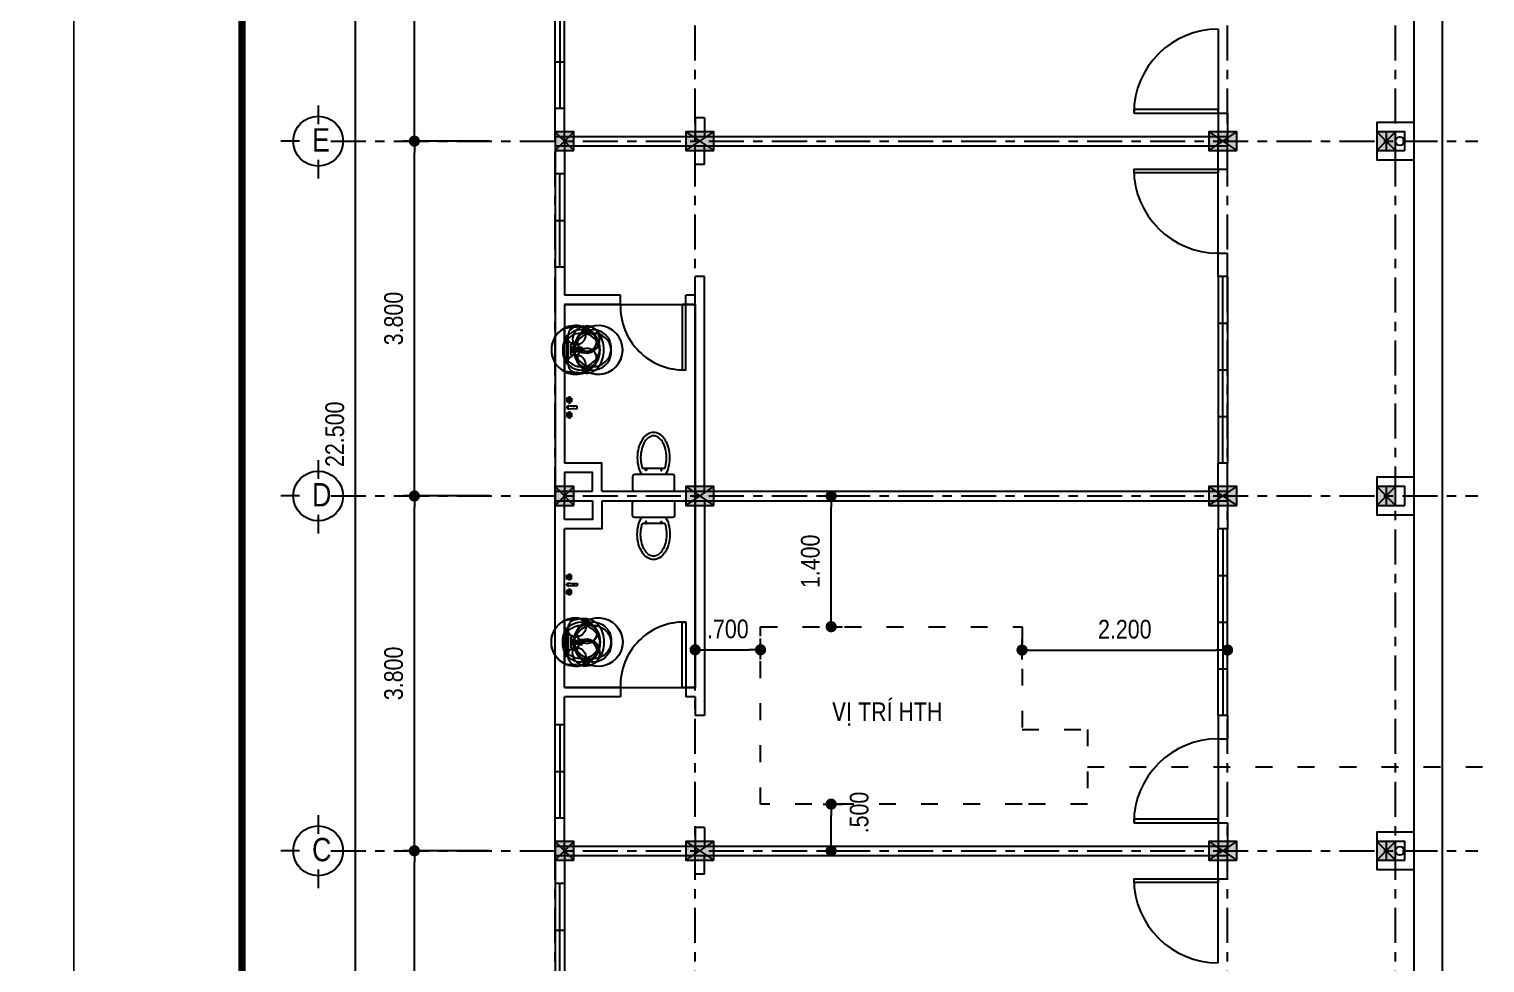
# Model space of a CAD drawing. Header units: millimetres. Extents: x 100 to 288, y -65 to 177.
# Drawn here: x 161.27 to 176.86, y 69.02 to 79.02 of the extents above; entities that cross this region are included whole.
import ezdxf

# ---------------------------------------------------------------- set-up
doc = ezdxf.new("R2010")
doc.units = ezdxf.units.MM
doc.header["$LTSCALE"] = 0.3
doc.header["$MEASUREMENT"] = 0
doc.header["$PDMODE"] = 2
doc.linetypes.add('ACAD_ISO03W100', pattern=[30, 12, -18])
doc.linetypes.add('CENTER', pattern=[2, 1.25, -0.25, 0.25, -0.25])
doc.layers.get('0').update_dxf_attribs({"linetype": 'CONTINUOUS', "lineweight": 13})
doc.layers.get('DEFPOINTS').update_dxf_attribs({"linetype": 'CONTINUOUS', "lineweight": 13})
for name, color, linetype in [('CHU', 3, 'CONTINUOUS'), ('HATCH', 8, 'CONTINUOUS'), ('LAYER 1', 1, 'CONTINUOUS'), ('LAYER 7', 7, 'CONTINUOUS'), ('LAYER1', 1, 'CONTINUOUS'), ('LAYER7', 7, 'CONTINUOUS'), ('THIETBI', 25, 'CONTINUOUS')]:
    doc.layers.add(name, color=color, linetype=linetype)
doc.styles.add('ATTR', font='romans.shx', dxfattribs={"width": 0.8, "height": 0.7})
doc.styles.add('HELVE-KT', font='VHELVCN.TTF')
doc.dimstyles.new('1-100', dxfattribs={"dimtxt": 0.2, "dimasz": 0.12, "dimexe": 0.12, "dimexo": 0.2, "dimgap": 0.12, "dimtad": 1, "dimdec": 3, "dimzin": 4, "dimdsep": 46, "dimtxsty": 'HELVE-KT', "dimblk1": 'DOT', "dimblk2": 'DOT', "dimsah": 1, "dimcen": -0.18, "dimadec": 3, "dimazin": 0, "dimtfac": 1, "dimtdec": 3, "dimtmove": 2, "dimatfit": 3, "dimldrblk": 'DOT', "dimfxl": 0, "dimtolj": 1, "dimtzin": 4, "dimarcsym": 0})

# ---------------------------------------------------------------- blocks, each defined once
blk = doc.blocks.new('TOILET')
at = {"layer": 'THIETBI', "linetype": 'Continuous'}
for p, q in [((2.25, 0), (-2.25, 0)), ((-2.5, -0.25), (-2.5, -1.75)), ((2.5, -1.75), (2.5, -0.25)), ((-2.25, -2), (2.25, -2)), ((-1.33, -2.7), (1.33, -2.7)), ((-0.96, -2.48), (-0.96, -2.7)), ((-0.86, -2.48), (-0.96, -2.48)), ((-0.96, -2.7), (-0.86, -2.7)), ((-0.86, -2.7), (-0.86, -2.48)), ((0.86, -2.7), (0.86, -2.48)), ((0.86, -2.48), (0.96, -2.48)), ((0.96, -2.7), (0.86, -2.7)), ((0.96, -2.48), (0.96, -2.7))]:
    blk.add_line(p, q, dxfattribs=at)
for centre, radius, start, end in [((-2.25, -0.25), 0.25, 90, 180), ((2.25, -0.25), 0.25, 0, 90), ((-2.25, -1.75), 0.25, 180, 270), ((2.64, -4.01), 4.58, 164.9269, 180), ((1.34, -3.66), 3.23, 149.0966, 164.9269), ((2.64, -4.01), 4.18, 164.9269, 180), ((1.34, -3.66), 2.83, 160.176, 164.9269), ((-1.34, -3.66), 2.83, 15.0731, 19.824), ((-2.64, -4.01), 4.18, 0, 15.0731), ((-1.34, -3.66), 3.23, 15.0731, 30.9034), ((-2.64, -4.01), 4.58, 360, 15.0731), ((2.25, -1.75), 0.25, 270, 0), ((2.64, -4.01), 4.58, 180, 195.0731), ((2.64, -4.01), 4.18, 180, 195.0731), ((1.34, -4.36), 2.83, 195.0731, 213.0315), ((-1.34, -4.36), 2.83, 326.9685, 344.9269), ((-2.64, -4.01), 4.18, 344.9269, 360), ((-2.64, -4.01), 4.58, 344.9269, 0), ((1.34, -4.36), 3.23, 195.0731, 213.0315), ((0.52, -4.9), 2.26, 213.0315, 237.5002), ((0.52, -4.9), 1.86, 213.0315, 237.5002), ((0, -5.71), 1.29, 237.5002, 270), ((0, -5.71), 0.893, 237.5002, 270), ((0, -5.71), 0.893, 270, 302.4998), ((0, -5.71), 1.29, 270, 302.4998), ((-0.52, -4.9), 1.86, 302.4998, 326.9685), ((-0.52, -4.9), 2.26, 302.4998, 326.9685), ((-1.34, -4.36), 3.23, 326.9685, 344.9269)]:
    blk.add_arc(centre, radius, start, end, dxfattribs=at)
blk = doc.blocks.new('la')
at = {"layer": 'THIETBI', "linetype": 'Continuous'}
for p, q in [((-5933, 607097), (-5955, 607330)), ((-5700, 607278), (-5735, 607278)), ((-5700, 607309), (-5700, 607252)), ((-5665, 607278), (-5700, 607278)), ((-5446, 607330), (-5467, 607097)), ((-5944, 607224), (-5944, 607230)), ((-5467, 607097), (-5933, 607097)), ((-5700, 607139), (-5859, 607139)), ((-5859, 607122), (-5541, 607122)), ((-5759, 607200), (-5715, 607200)), ((-5759, 607183), (-5759, 607200)), ((-5759, 607167), (-5759, 607183)), ((-5700, 607167), (-5759, 607167)), ((-5720, 607192), (-5728, 607192)), ((-5728, 607175), (-5672, 607175)), ((-5726, 607183), (-5717, 607183)), ((-5710, 607250), (-5715, 607196)), ((-5641, 607167), (-5700, 607167)), ((-5541, 607139), (-5700, 607139)), ((-5685, 607196), (-5690, 607250)), ((-5685, 607200), (-5641, 607200)), ((-5675, 607183), (-5684, 607183)), ((-5672, 607192), (-5680, 607192)), ((-5641, 607200), (-5641, 607183)), ((-5641, 607183), (-5641, 607167)), ((-5456, 607230), (-5456, 607224))]:
    blk.add_line(p, q, dxfattribs=at)
for centre, radius in [((-5700, 607278), 21.2), ((-5700, 607278), 17), ((-5743, 607183), 17), ((-5658, 607183), 17)]:
    blk.add_circle(centre, radius, dxfattribs=at)
for centre, radius, start, end in [((-5744, 607315), 152, 126.1394, 150.4377), ((-5717, 607278), 198, 106.8299, 126.1394), ((-5699, 607218), 261, 90, 106.8299), ((-5699, 607218), 261, 73.1701, 90), ((-5681, 607278), 198, 53.8606, 73.1701), ((-5653, 607315), 152, 29.5623, 53.8606), ((-5810, 607330), 145, 180, 190.3889), ((-5787, 607339), 103, 150.4377, 180), ((-5787, 607339), 103, 180, 209.5623), ((-5744, 607363), 152, 209.5623, 233.8606), ((-5700, 607232), 20, 59.7473, 120.2527), ((-5653, 607363), 152, 306.1394, 330.4377), ((-5611, 607339), 103, 0, 29.5623), ((-5611, 607339), 103, 330.4377, 0), ((-5859, 607224), 84.9, 180, 270), ((-5859, 607224), 102, 218.2453, 270), ((-5717, 607401), 198, 233.8606, 253.1701), ((-5699, 607460), 261, 253.1701, 266.4587), ((-5720, 607196), 4.24, 270, 354.3929), ((-5699, 607460), 261, 273.0264, 286.8299), ((-5680, 607196), 4.24, 185.6071, 270), ((-5681, 607401), 198, 286.8299, 306.1394), ((-5541, 607224), 84.9, 270, 0), ((-5541, 607224), 102, 270, 321.7547)]:
    blk.add_arc(centre, radius, start, end, dxfattribs=at)
blk.add_spline([(-5446, 607330), (-5488, 607436), (-5558, 607489), (-5649, 607517), (-5751, 607517), (-5842, 607489), (-5912, 607436), (-5950, 607366), (-5955, 607330)], degree=3, dxfattribs=at)
blk = doc.blocks.new('WALFCT1T')
for p, q in [((-5.5, -1), (-5, -1)), ((-5.5, -2), (-5.5, -1)), ((-2.5, -2), (-5.5, -2)), ((-5, -2), (-5, -2.5)), ((-5, -2.5), (-3, -2.5)), ((-3, -1), (-2.5, -1)), ((-3, -2.5), (-3, -2)), ((-2.5, -1), (-2.5, -2)), ((-1, -0.5), (1, -0.5)), ((0.75, -5.5), (-0.75, -5.5)), ((2.5, -1), (3, -1)), ((2.5, -2), (2.5, -1)), ((5.5, -2), (2.5, -2)), ((3, -2), (3, -2.5)), ((3, -2.5), (5, -2.5)), ((5, -1), (5.5, -1)), ((5, -2.5), (5, -2)), ((5.5, -1), (5.5, -2))]:
    blk.add_line(p, q)
for points in [[(-3, 0), (-3, -1), (-5, -1), (-5, 0)], [(-0.25, -0.5), (-0.25, 0), (0.25, 0), (0.25, -0.5)], [(5, 0), (5, -1), (3, -1), (3, 0)]]:
    blk.add_lwpolyline(points, close=True)
for centre, start, end in [((-13.2658, -3.6195), 351.4554, 14.26943), ((13.2658, -3.6195), 165.7306, 188.5446)]:
    blk.add_arc(centre, 12.6562, start, end)
at = {"style": 'ATTR', "width": 0.8, "flags": 9}
blk.add_attdef('ESTCODE', (0, 0), '', height=0.7, dxfattribs=at)
blk = doc.blocks.new('_DOT')
at = {"color": 0, "linetype": 'ByBlock'}
blk.add_line((-0.5, 0), (-1, 0), dxfattribs=at)
at = {"color": 0, "linetype": 'ByBlock', "const_width": 0.5}
blk.add_lwpolyline([(-0.25, 0, 1), (0.25, 0, 1)], format="xyb", close=True, dxfattribs=at)
blk = doc.blocks.new('*D905')
at = {"layer": 'DEFPOINTS', "color": 0, "lineweight": -2, "ltscale": 5}
for p in [(165.394, 70.218), (166.401, 70.218), (166.401, 66.418)]:
    blk.add_point(p, dxfattribs=at)
at = {"layer": 'LAYER 1', "color": 0, "lineweight": -2, "ltscale": 5}
for p, q in [((166.201, 70.218), (165.274, 70.218)), ((165.394, 66.538), (165.394, 70.098)), ((166.201, 66.418), (165.274, 66.418))]:
    blk.add_line(p, q, dxfattribs=at)
at = {"layer": 'LAYER 1', "color": 0, "lineweight": -2, "ltscale": 5, "xscale": 0.12, "yscale": 0.12, "zscale": 0.12}
for p, rotation in [((165.394, 70.218), 90), ((165.394, 66.418), 270)]:
    blk.add_blockref('_DOT', p, dxfattribs=dict(at, rotation=rotation))
at = {"layer": 'LAYER 1', "color": 0, "ltscale": 5, "insert": (165.172, 68.318), "char_height": 0.2, "attachment_point": 5, "rotation": 90, "style": 'HELVE-KT'}
blk.add_mtext('\\A1;3.800', dxfattribs=at)
blk = doc.blocks.new('*D906')
at = {"layer": 'DEFPOINTS', "color": 0, "lineweight": -2, "ltscale": 5}
for p in [(165.394, 74.018), (166.401, 74.018), (166.401, 70.218)]:
    blk.add_point(p, dxfattribs=at)
at = {"layer": 'LAYER 1', "color": 0, "lineweight": -2, "ltscale": 5}
for p, q in [((166.201, 74.018), (165.274, 74.018)), ((165.394, 70.338), (165.394, 73.898)), ((166.201, 70.218), (165.274, 70.218))]:
    blk.add_line(p, q, dxfattribs=at)
at = {"layer": 'LAYER 1', "color": 0, "lineweight": -2, "ltscale": 5, "xscale": 0.12, "yscale": 0.12, "zscale": 0.12}
for p, rotation in [((165.394, 74.018), 90), ((165.394, 70.218), 270)]:
    blk.add_blockref('_DOT', p, dxfattribs=dict(at, rotation=rotation))
at = {"layer": 'LAYER 1', "color": 0, "ltscale": 5, "insert": (165.172, 72.118), "char_height": 0.2, "attachment_point": 5, "rotation": 90, "style": 'HELVE-KT'}
blk.add_mtext('\\A1;3.800', dxfattribs=at)
blk = doc.blocks.new('*D907')
at = {"layer": 'DEFPOINTS', "color": 0, "lineweight": -2, "ltscale": 5}
for p in [(165.394, 77.818), (166.401, 77.818), (166.401, 74.018)]:
    blk.add_point(p, dxfattribs=at)
at = {"layer": 'LAYER 1', "color": 0, "lineweight": -2, "ltscale": 5}
for p, q in [((166.201, 77.818), (165.274, 77.818)), ((165.394, 74.138), (165.394, 77.698)), ((166.201, 74.018), (165.274, 74.018))]:
    blk.add_line(p, q, dxfattribs=at)
at = {"layer": 'LAYER 1', "color": 0, "lineweight": -2, "ltscale": 5, "xscale": 0.12, "yscale": 0.12, "zscale": 0.12}
for p, rotation in [((165.394, 77.818), 90), ((165.394, 74.018), 270)]:
    blk.add_blockref('_DOT', p, dxfattribs=dict(at, rotation=rotation))
at = {"layer": 'LAYER 1', "color": 0, "ltscale": 5, "insert": (165.172, 75.918), "char_height": 0.2, "attachment_point": 5, "rotation": 90, "style": 'HELVE-KT'}
blk.add_mtext('\\A1;3.800', dxfattribs=at)
blk = doc.blocks.new('*D908')
at = {"layer": 'DEFPOINTS', "color": 0, "lineweight": -2, "ltscale": 5}
for p in [(165.394, 81.618), (166.401, 81.618), (166.401, 77.818)]:
    blk.add_point(p, dxfattribs=at)
at = {"layer": 'LAYER 1', "color": 0, "lineweight": -2, "ltscale": 5}
for p, q in [((166.201, 81.618), (165.274, 81.618)), ((165.394, 77.938), (165.394, 81.498)), ((166.201, 77.818), (165.274, 77.818))]:
    blk.add_line(p, q, dxfattribs=at)
at = {"layer": 'LAYER 1', "color": 0, "lineweight": -2, "ltscale": 5, "xscale": 0.12, "yscale": 0.12, "zscale": 0.12}
for p, rotation in [((165.394, 81.618), 90), ((165.394, 77.818), 270)]:
    blk.add_blockref('_DOT', p, dxfattribs=dict(at, rotation=rotation))
at = {"layer": 'LAYER 1', "color": 0, "ltscale": 5, "insert": (165.172, 79.718), "char_height": 0.2, "attachment_point": 5, "rotation": 90, "style": 'HELVE-KT'}
blk.add_mtext('\\A1;3.800', dxfattribs=at)
blk = doc.blocks.new('*D910')
at = {"layer": 'DEFPOINTS', "color": 0, "lineweight": -2, "ltscale": 5}
for p in [(164.764, 85.518), (165.734, 85.518), (165.734, 63.018)]:
    blk.add_point(p, dxfattribs=at)
at = {"layer": 'LAYER 1', "color": 0, "lineweight": -2, "ltscale": 5}
for p, q in [((165.534, 85.518), (164.644, 85.518)), ((164.764, 63.138), (164.764, 85.398)), ((165.534, 63.018), (164.644, 63.018))]:
    blk.add_line(p, q, dxfattribs=at)
at = {"layer": 'LAYER 1', "color": 0, "lineweight": -2, "ltscale": 5, "xscale": 0.12, "yscale": 0.12, "zscale": 0.12}
for p, rotation in [((164.764, 85.518), 90), ((164.764, 63.018), 270)]:
    blk.add_blockref('_DOT', p, dxfattribs=dict(at, rotation=rotation))
at = {"layer": 'LAYER 1', "color": 0, "ltscale": 5, "insert": (164.542, 74.679), "char_height": 0.2, "attachment_point": 5, "rotation": 90, "style": 'HELVE-KT'}
blk.add_mtext('\\A1;22.500', dxfattribs=at)
blk = doc.blocks.new('*D913')
at = {"layer": 'DEFPOINTS', "color": 0, "lineweight": -2, "ltscale": 5}
for p in [(169.569, 70.718), (169.856, 70.718), (169.569, 70.218)]:
    blk.add_point(p, dxfattribs=at)
at = {"layer": 'LAYER 1', "color": 0, "lineweight": -2, "ltscale": 5}
for p, q in [((169.769, 70.718), (169.976, 70.718)), ((169.856, 70.338), (169.856, 70.598)), ((169.769, 70.218), (169.976, 70.218))]:
    blk.add_line(p, q, dxfattribs=at)
at = {"layer": 'LAYER 1', "color": 0, "lineweight": -2, "ltscale": 5, "xscale": 0.12, "yscale": 0.12, "zscale": 0.12}
for p, rotation in [((169.856, 70.718), 90), ((169.856, 70.218), 270)]:
    blk.add_blockref('_DOT', p, dxfattribs=dict(at, rotation=rotation))
at = {"layer": 'LAYER 1', "color": 0, "ltscale": 5, "insert": (170.157, 70.628), "char_height": 0.2, "attachment_point": 5, "rotation": 90, "style": 'HELVE-KT'}
blk.add_mtext('\\A1;.500', dxfattribs=at)
blk = doc.blocks.new('*D914')
at = {"layer": 'DEFPOINTS', "color": 0, "lineweight": -2, "ltscale": 5}
for p in [(169.1, 72.371), (168.4, 72.068), (169.1, 72.068)]:
    blk.add_point(p, dxfattribs=at)
at = {"layer": 'LAYER 1', "color": 0, "lineweight": -2, "ltscale": 5}
for p, q in [((168.4, 72.268), (168.4, 72.491)), ((169.1, 72.268), (169.1, 72.491)), ((168.52, 72.371), (168.98, 72.371))]:
    blk.add_line(p, q, dxfattribs=at)
at = {"layer": 'LAYER 1', "color": 0, "lineweight": -2, "ltscale": 5, "xscale": 0.12, "yscale": 0.12, "zscale": 0.12, "rotation": 180}
blk.add_blockref('_DOT', (168.4, 72.371), dxfattribs=at)
at = {"layer": 'LAYER 1', "color": 0, "lineweight": -2, "ltscale": 5, "xscale": 0.12, "yscale": 0.12, "zscale": 0.12}
blk.add_blockref('_DOT', (169.1, 72.371), dxfattribs=at)
at = {"layer": 'LAYER 1', "color": 0, "ltscale": 5, "insert": (168.75, 72.593), "char_height": 0.2, "attachment_point": 5, "style": 'HELVE-KT'}
blk.add_mtext('\\A1;.700', dxfattribs=at)
blk = doc.blocks.new('*D915')
at = {"layer": 'DEFPOINTS', "color": 0, "lineweight": -2, "ltscale": 5}
for p in [(169.609, 74.018), (169.856, 74.018), (169.609, 72.618)]:
    blk.add_point(p, dxfattribs=at)
at = {"layer": 'LAYER 1', "color": 0, "lineweight": -2, "ltscale": 5}
for p, q in [((169.809, 74.018), (169.976, 74.018)), ((169.856, 72.738), (169.856, 73.898)), ((169.809, 72.618), (169.976, 72.618))]:
    blk.add_line(p, q, dxfattribs=at)
at = {"layer": 'LAYER 1', "color": 0, "lineweight": -2, "ltscale": 5, "xscale": 0.12, "yscale": 0.12, "zscale": 0.12}
for p, rotation in [((169.856, 74.018), 90), ((169.856, 72.618), 270)]:
    blk.add_blockref('_DOT', p, dxfattribs=dict(at, rotation=rotation))
at = {"layer": 'LAYER 1', "color": 0, "ltscale": 5, "insert": (169.634, 73.318), "char_height": 0.2, "attachment_point": 5, "rotation": 90, "style": 'HELVE-KT'}
blk.add_mtext('\\A1;1.400', dxfattribs=at)
blk = doc.blocks.new('*D916')
at = {"layer": 'DEFPOINTS', "color": 0, "lineweight": -2, "ltscale": 5}
for p in [(174.1, 72.368), (171.9, 72.068), (174.1, 71.668)]:
    blk.add_point(p, dxfattribs=at)
at = {"layer": 'LAYER 1', "color": 0, "lineweight": -2, "ltscale": 5}
for p, q in [((171.9, 72.268), (171.9, 72.488)), ((174.1, 71.868), (174.1, 72.488)), ((172.02, 72.368), (173.98, 72.368))]:
    blk.add_line(p, q, dxfattribs=at)
at = {"layer": 'LAYER 1', "color": 0, "lineweight": -2, "ltscale": 5, "xscale": 0.12, "yscale": 0.12, "zscale": 0.12, "rotation": 180}
blk.add_blockref('_DOT', (171.9, 72.368), dxfattribs=at)
at = {"layer": 'LAYER 1', "color": 0, "lineweight": -2, "ltscale": 5, "xscale": 0.12, "yscale": 0.12, "zscale": 0.12}
blk.add_blockref('_DOT', (174.1, 72.368), dxfattribs=at)
at = {"layer": 'LAYER 1', "color": 0, "ltscale": 5, "insert": (173, 72.59), "char_height": 0.2, "attachment_point": 5, "style": 'HELVE-KT'}
blk.add_mtext('\\A1;2.200', dxfattribs=at)

msp = doc.modelspace()

# ---------------------------------------------------------------- hatches: boundary and pattern name
at = {"layer": 'HATCH', "lineweight": -2, "ltscale": 0.08}
h = msp.add_hatch(color=256, dxfattribs=at)
h.paths.add_polyline_path([(166.99995, 77.81777), (166.89995, 77.91777), (166.89995, 77.71777)])
h.paths.add_polyline_path([(166.99995, 77.81777), (166.89995, 77.71777), (167.09995, 77.71777)])
h.paths.add_polyline_path([(167.09995, 77.91777), (166.99995, 77.81777), (167.09995, 77.71777)])
h.paths.add_polyline_path([(167.09995, 77.91777), (166.89995, 77.91777), (166.99995, 77.81777)])
h = msp.add_hatch(color=256, dxfattribs=at)
h.paths.add_polyline_path([(168.29995, 77.91777), (168.29995, 77.71777), (168.44995, 77.81777)])
h.paths.add_polyline_path([(168.44995, 77.81777), (168.59995, 77.91777), (168.29995, 77.91777)])
h.paths.add_polyline_path([(168.29995, 77.71777), (168.59995, 77.71777), (168.44995, 77.81777)])
h.paths.add_polyline_path([(168.44995, 77.81777), (168.59995, 77.71777), (168.59995, 77.91777)])
h = msp.add_hatch(color=256, dxfattribs=at)
h.paths.add_polyline_path([(173.89995, 77.91777), (173.89995, 77.71777), (174.04995, 77.81777)])
h.paths.add_polyline_path([(174.04995, 77.81777), (174.19995, 77.91777), (173.89995, 77.91777)])
h.paths.add_polyline_path([(173.89995, 77.71777), (174.19995, 77.71777), (174.04995, 77.81777)])
h.paths.add_polyline_path([(174.04995, 77.81777), (174.19995, 77.71777), (174.19995, 77.91777)])
h = msp.add_hatch(color=256, dxfattribs=at)
h.paths.add_polyline_path([(175.79995, 77.81777), (175.69995, 77.91777), (175.69995, 77.71777)])
h.paths.add_polyline_path([(175.79995, 77.81777), (175.69995, 77.71777), (175.89995, 77.71777)])
h.paths.add_polyline_path([(175.89995, 77.91777), (175.79995, 77.81777), (175.89995, 77.71777)])
h.paths.add_polyline_path([(175.89995, 77.91777), (175.69995, 77.91777), (175.79995, 77.81777)])
h = msp.add_hatch(color=256, dxfattribs=at)
h.paths.add_polyline_path([(175.79995, 77.81777), (175.69995, 77.91777), (175.69995, 77.71777)])
h.paths.add_polyline_path([(175.79995, 77.81777), (175.69995, 77.71777), (175.89995, 77.71777)])
h.paths.add_polyline_path([(175.89995, 77.91777), (175.79995, 77.81777), (175.89995, 77.71777)])
h.paths.add_polyline_path([(175.89995, 77.91777), (175.69995, 77.91777), (175.79995, 77.81777)])
h = msp.add_hatch(color=256, dxfattribs=at)
h.paths.add_polyline_path([(166.99995, 74.01777), (166.89995, 74.11777), (166.89995, 73.91777)])
h.paths.add_polyline_path([(166.99995, 74.01777), (166.89995, 73.91777), (167.09995, 73.91777)])
h.paths.add_polyline_path([(167.09995, 74.11777), (166.99995, 74.01777), (167.09995, 73.91777)])
h.paths.add_polyline_path([(167.09995, 74.11777), (166.89995, 74.11777), (166.99995, 74.01777)])
h = msp.add_hatch(color=256, dxfattribs=at)
h.paths.add_polyline_path([(168.29995, 74.11777), (168.29995, 73.91777), (168.44995, 74.01777)])
h.paths.add_polyline_path([(168.44995, 74.01777), (168.59995, 74.11777), (168.29995, 74.11777)])
h.paths.add_polyline_path([(168.29995, 73.91777), (168.59995, 73.91777), (168.44995, 74.01777)])
h.paths.add_polyline_path([(168.44995, 74.01777), (168.59995, 73.91777), (168.59995, 74.11777)])
h = msp.add_hatch(color=256, dxfattribs=at)
h.paths.add_polyline_path([(173.89995, 74.11777), (173.89995, 73.91777), (174.04995, 74.01777)])
h.paths.add_polyline_path([(174.04995, 74.01777), (174.19995, 74.11777), (173.89995, 74.11777)])
h.paths.add_polyline_path([(173.89995, 73.91777), (174.19995, 73.91777), (174.04995, 74.01777)])
h.paths.add_polyline_path([(174.04995, 74.01777), (174.19995, 73.91777), (174.19995, 74.11777)])
h = msp.add_hatch(color=256, dxfattribs=at)
h.paths.add_polyline_path([(175.79995, 74.01777), (175.69995, 74.11777), (175.69995, 73.91777)])
h.paths.add_polyline_path([(175.79995, 74.01777), (175.69995, 73.91777), (175.89995, 73.91777)])
h.paths.add_polyline_path([(175.89995, 74.11777), (175.79995, 74.01777), (175.89995, 73.91777)])
h.paths.add_polyline_path([(175.89995, 74.11777), (175.69995, 74.11777), (175.79995, 74.01777)])
h = msp.add_hatch(color=256, dxfattribs=at)
h.paths.add_polyline_path([(175.79995, 74.01777), (175.69995, 74.11777), (175.69995, 73.91777)])
h.paths.add_polyline_path([(175.79995, 74.01777), (175.69995, 73.91777), (175.89995, 73.91777)])
h.paths.add_polyline_path([(175.89995, 74.11777), (175.79995, 74.01777), (175.89995, 73.91777)])
h.paths.add_polyline_path([(175.89995, 74.11777), (175.69995, 74.11777), (175.79995, 74.01777)])
h = msp.add_hatch(color=256, dxfattribs=at)
h.paths.add_polyline_path([(166.99995, 70.21777), (166.89995, 70.31777), (166.89995, 70.11777)])
h.paths.add_polyline_path([(166.99995, 70.21777), (166.89995, 70.11777), (167.09995, 70.11777)])
h.paths.add_polyline_path([(167.09995, 70.31777), (166.99995, 70.21777), (167.09995, 70.11777)])
h.paths.add_polyline_path([(167.09995, 70.31777), (166.89995, 70.31777), (166.99995, 70.21777)])
h = msp.add_hatch(color=256, dxfattribs=at)
h.paths.add_polyline_path([(168.29995, 70.31777), (168.29995, 70.11777), (168.44995, 70.21777)])
h.paths.add_polyline_path([(168.44995, 70.21777), (168.59995, 70.31777), (168.29995, 70.31777)])
h.paths.add_polyline_path([(168.29995, 70.11777), (168.59995, 70.11777), (168.44995, 70.21777)])
h.paths.add_polyline_path([(168.44995, 70.21777), (168.59995, 70.11777), (168.59995, 70.31777)])
h = msp.add_hatch(color=256, dxfattribs=at)
h.paths.add_polyline_path([(173.89995, 70.31777), (173.89995, 70.11777), (174.04995, 70.21777)])
h.paths.add_polyline_path([(174.04995, 70.21777), (174.19995, 70.31777), (173.89995, 70.31777)])
h.paths.add_polyline_path([(173.89995, 70.11777), (174.19995, 70.11777), (174.04995, 70.21777)])
h.paths.add_polyline_path([(174.04995, 70.21777), (174.19995, 70.11777), (174.19995, 70.31777)])
h = msp.add_hatch(color=256, dxfattribs=at)
h.paths.add_polyline_path([(175.79995, 70.21777), (175.69995, 70.31777), (175.69995, 70.11777)])
h.paths.add_polyline_path([(175.79995, 70.21777), (175.69995, 70.11777), (175.89995, 70.11777)])
h.paths.add_polyline_path([(175.89995, 70.31777), (175.79995, 70.21777), (175.89995, 70.11777)])
h.paths.add_polyline_path([(175.89995, 70.31777), (175.69995, 70.31777), (175.79995, 70.21777)])
h = msp.add_hatch(color=256, dxfattribs=at)
h.paths.add_polyline_path([(175.79995, 70.21777), (175.69995, 70.31777), (175.69995, 70.11777)])
h.paths.add_polyline_path([(175.79995, 70.21777), (175.69995, 70.11777), (175.89995, 70.11777)])
h.paths.add_polyline_path([(175.89995, 70.31777), (175.79995, 70.21777), (175.89995, 70.11777)])
h.paths.add_polyline_path([(175.89995, 70.31777), (175.69995, 70.31777), (175.79995, 70.21777)])

# ---------------------------------------------------------------- linework, layer by layer
at = {"layer": 'CHU'}
for points in [[(164.36384, 78.2011), (164.36384, 78.0011)], [(164.16384, 77.81777), (163.96384, 77.81777)], [(164.56384, 77.81777), (164.76384, 77.81777)], [(164.36384, 77.61777), (164.36384, 77.41777)], [(164.36384, 74.4011), (164.36384, 74.2011)], [(164.16384, 74.01777), (163.96384, 74.01777)], [(164.56384, 74.01777), (164.76384, 74.01777)], [(164.36384, 73.81777), (164.36384, 73.61777)], [(164.36384, 70.6011), (164.36384, 70.4011)], [(164.16384, 70.21777), (163.96384, 70.21777)], [(164.56384, 70.21777), (164.76384, 70.21777)], [(164.36384, 70.01777), (164.36384, 69.81777)]]:
    msp.add_lwpolyline(points, dxfattribs=at)
for centre in [(164.36384, 77.81777), (164.36384, 74.01777), (164.36384, 70.21777)]:
    msp.add_circle(centre, 0.26667, dxfattribs=at)
at = {"layer": 'DEFPOINTS', "linetype": 'Continuous', "ltscale": 0.08}
for points in [[(119.74885, 58.04536), (161.74885, 58.04536), (161.74885, 87.74536), (119.74885, 87.74536)], [(161.74885, 58.04536), (203.74885, 58.04536), (203.74885, 87.74536), (161.74885, 87.74536)]]:
    msp.add_lwpolyline(points, close=True, dxfattribs=at)
at = {"layer": 'HATCH', "lineweight": -2, "ltscale": 0.08}
for p, q in [((176.39995, 63.01777), (176.39995, 85.51777)), ((176.09995, 63.41777), (176.09995, 85.11777)), ((166.89995, 78.16777), (166.89995, 79.16777)), ((166.94995, 79.16777), (166.94995, 78.16777)), ((166.99995, 78.16777), (166.99995, 79.16777)), ((173.99995, 79.01777), (173.99995, 78.11777)), ((166.89995, 78.66777), (166.99995, 78.66777)), ((166.89995, 77.71777), (167.09995, 77.91777)), ((166.89995, 77.91777), (167.09995, 77.71777)), ((168.29995, 77.71777), (168.59995, 77.91777)), ((168.29995, 77.91777), (168.59995, 77.71777)), ((173.89995, 77.71777), (174.19995, 77.91777)), ((173.89995, 77.91777), (174.19995, 77.71777)), ((175.69995, 77.71777), (175.89995, 77.91777)), ((175.69995, 77.91777), (175.89995, 77.71777)), ((175.69995, 77.71777), (175.89995, 77.91777)), ((175.69995, 77.91777), (175.89995, 77.71777)), ((166.89995, 77.46777), (166.89995, 76.46777)), ((166.94995, 76.46777), (166.94995, 77.46777)), ((166.99995, 77.46777), (166.99995, 76.46777)), ((173.99995, 76.61777), (173.99995, 77.51777)), ((166.89995, 76.96777), (166.99995, 76.96777)), ((173.99995, 76.36777), (173.99995, 74.36777)), ((174.04995, 74.36777), (174.04995, 76.36777)), ((174.09995, 76.36777), (174.09995, 74.36777)), ((167.59995, 76.06777), (168.29995, 76.06777)), ((173.99995, 75.86777), (174.09995, 75.86777)), ((173.99995, 75.36777), (174.09995, 75.36777)), ((173.99995, 74.86777), (174.09995, 74.86777)), ((166.89995, 73.91777), (167.09995, 74.11777)), ((166.89995, 74.11777), (167.09995, 73.91777)), ((168.29995, 73.91777), (168.59995, 74.11777)), ((168.29995, 74.11777), (168.59995, 73.91777)), ((173.89995, 73.91777), (174.19995, 74.11777)), ((173.89995, 74.11777), (174.19995, 73.91777)), ((175.69995, 73.91777), (175.89995, 74.11777)), ((175.69995, 74.11777), (175.89995, 73.91777)), ((175.69995, 73.91777), (175.89995, 74.11777)), ((175.69995, 74.11777), (175.89995, 73.91777)), ((173.99995, 71.66777), (173.99995, 73.66777)), ((174.04995, 73.66777), (174.04995, 71.66777)), ((174.09995, 71.66777), (174.09995, 73.66777)), ((173.99995, 73.16777), (174.09995, 73.16777)), ((173.99995, 72.66777), (174.09995, 72.66777)), ((173.99995, 72.16777), (174.09995, 72.16777)), ((167.59995, 71.96777), (168.29995, 71.96777)), ((166.89995, 70.56777), (166.89995, 71.56777)), ((166.94995, 71.56777), (166.94995, 70.56777)), ((166.99995, 70.56777), (166.99995, 71.56777)), ((173.99995, 71.41777), (173.99995, 70.51777)), ((166.89995, 71.06777), (166.99995, 71.06777)), ((166.89995, 70.11777), (167.09995, 70.31777)), ((166.89995, 70.31777), (167.09995, 70.11777)), ((168.29995, 70.11777), (168.59995, 70.31777)), ((168.29995, 70.31777), (168.59995, 70.11777)), ((173.89995, 70.11777), (174.19995, 70.31777)), ((173.89995, 70.31777), (174.19995, 70.11777)), ((175.69995, 70.11777), (175.89995, 70.31777)), ((175.69995, 70.31777), (175.89995, 70.11777)), ((175.69995, 70.11777), (175.89995, 70.31777)), ((175.69995, 70.31777), (175.89995, 70.11777)), ((166.89995, 69.86777), (166.89995, 68.86777)), ((166.94995, 68.86777), (166.94995, 69.86777)), ((166.99995, 69.86777), (166.99995, 68.86777)), ((173.99995, 69.01777), (173.99995, 69.91777)), ((166.89995, 69.36777), (166.99995, 69.36777))]:
    msp.add_line(p, q, dxfattribs=at)
at = {"layer": 'HATCH', "linetype": 'CENTER'}
for points in [[(166.89995, 61.13316), (166.89995, 86.00621)], [(168.39995, 61.13316), (168.39995, 86.00621)], [(174.09995, 61.13316), (174.09995, 86.00621)], [(175.89995, 61.13316), (175.89995, 86.00621)], [(164.49761, 77.81777), (176.7787, 77.81777)], [(164.49761, 74.01777), (176.7787, 74.01777)], [(164.49761, 70.21777), (176.7787, 70.21777)]]:
    msp.add_lwpolyline(points, dxfattribs=at)
at = {"layer": 'HATCH', "lineweight": -2, "ltscale": 0.08}
for points in [[(166.89995, 77.81777), (166.89995, 78.16777)], [(166.99995, 78.16777), (166.89995, 78.16777)], [(166.99995, 77.81777), (166.99995, 78.16777)], [(173.99995, 78.11777), (173.99995, 77.81777)], [(173.99995, 78.11777), (174.09995, 78.11777)], [(174.09995, 78.11777), (174.09995, 77.81777)], [(168.39995, 78.06777), (168.39995, 77.86777)], [(168.49995, 78.06777), (168.39995, 78.06777)], [(168.49995, 78.06777), (168.49995, 77.86777)], [(166.89995, 77.86777), (174.09995, 77.86777)], [(166.89995, 77.81777), (166.89995, 77.46777)], [(166.99995, 77.81777), (166.99995, 77.46777)], [(173.99995, 77.51777), (173.99995, 77.81777)], [(174.09995, 77.51777), (174.09995, 77.81777)], [(166.89995, 77.76777), (174.09995, 77.76777)], [(168.39995, 77.56777), (168.39995, 77.76777)], [(168.49995, 77.56777), (168.49995, 77.76777)], [(166.99995, 77.46777), (166.89995, 77.46777)], [(168.49995, 77.56777), (168.39995, 77.56777)], [(173.99995, 77.51777), (174.09995, 77.51777)], [(173.99995, 76.36777), (173.99995, 76.61777)], [(173.99995, 76.61777), (174.09995, 76.61777)], [(174.09995, 76.36777), (174.09995, 76.61777)], [(166.89995, 76.46777), (166.89995, 74.01777)], [(166.99995, 76.46777), (166.89995, 76.46777)], [(166.99995, 76.46777), (166.99995, 76.16777)], [(168.39995, 76.16777), (168.39995, 76.36777)], [(168.49995, 76.36777), (168.39995, 76.36777)], [(168.49995, 76.16777), (168.49995, 76.36777)], [(174.09995, 76.36777), (173.99995, 76.36777)], [(167.59995, 76.16777), (166.99995, 76.16777)], [(167.59995, 76.16777), (166.99995, 76.16777)], [(167.59995, 76.06777), (166.99995, 76.06777)], [(166.99995, 76.06777), (167.59995, 76.06777)], [(166.99995, 76.06777), (166.99995, 74.36777)], [(167.59995, 76.06777), (167.59995, 76.16777)], [(168.39995, 76.16777), (168.29995, 76.16777)], [(168.39995, 76.16777), (168.29995, 76.16777)], [(168.29995, 76.06777), (168.29995, 76.16777)], [(168.39995, 76.06777), (168.29995, 76.06777)], [(168.29995, 76.06777), (168.39995, 76.06777)], [(168.49995, 74.06777), (168.49995, 76.16777)], [(167.39995, 74.06777), (167.39995, 74.36777), (166.99995, 74.36777)], [(173.99995, 74.01777), (173.99995, 74.36777)], [(174.09995, 74.36777), (173.99995, 74.36777)], [(174.09995, 74.01777), (174.09995, 74.36777)], [(167.29995, 74.06777), (167.29995, 74.26777), (166.99995, 74.26777)], [(166.99995, 74.26777), (166.99995, 74.01777)], [(166.89995, 74.06777), (167.29995, 74.06777)], [(167.39995, 74.06777), (174.09995, 74.06777)], [(166.89995, 71.56777), (166.89995, 74.01777)], [(166.89995, 73.96777), (167.29995, 73.96777)], [(166.99995, 73.76777), (166.99995, 74.01777)], [(167.29995, 73.96777), (167.29995, 73.76777), (166.99995, 73.76777)], [(167.39995, 73.96777), (167.39995, 73.66777), (166.99995, 73.66777)], [(167.39995, 73.96777), (174.09995, 73.96777)], [(168.49995, 73.96777), (168.49995, 71.86777)], [(173.99995, 74.01777), (173.99995, 73.66777)], [(174.09995, 74.01777), (174.09995, 73.66777)], [(166.99995, 71.96777), (166.99995, 73.66777)], [(174.09995, 73.66777), (173.99995, 73.66777)], [(167.59995, 71.96777), (166.99995, 71.96777)], [(166.99995, 71.96777), (167.59995, 71.96777)], [(167.59995, 71.86777), (166.99995, 71.86777)], [(167.59995, 71.86777), (166.99995, 71.86777)], [(166.99995, 71.56777), (166.99995, 71.86777)], [(167.59995, 71.96777), (167.59995, 71.86777)], [(168.39995, 71.96777), (168.29995, 71.96777)], [(168.29995, 71.96777), (168.39995, 71.96777)], [(168.29995, 71.96777), (168.29995, 71.86777)], [(168.39995, 71.86777), (168.29995, 71.86777)], [(168.39995, 71.86777), (168.29995, 71.86777)], [(168.39995, 71.86777), (168.39995, 71.66777)], [(168.49995, 71.86777), (168.49995, 71.66777)], [(166.99995, 71.56777), (166.89995, 71.56777)], [(168.49995, 71.66777), (168.39995, 71.66777)], [(173.99995, 71.66777), (173.99995, 71.41777)], [(174.09995, 71.66777), (173.99995, 71.66777)], [(174.09995, 71.66777), (174.09995, 71.41777)], [(173.99995, 71.41777), (174.09995, 71.41777)], [(166.89995, 70.21777), (166.89995, 70.56777)], [(166.99995, 70.56777), (166.89995, 70.56777)], [(166.99995, 70.21777), (166.99995, 70.56777)], [(168.39995, 70.46777), (168.39995, 70.26777)], [(168.49995, 70.46777), (168.39995, 70.46777)], [(168.49995, 70.46777), (168.49995, 70.26777)], [(173.99995, 70.51777), (173.99995, 70.21777)], [(173.99995, 70.51777), (174.09995, 70.51777)], [(174.09995, 70.51777), (174.09995, 70.21777)], [(166.89995, 70.26777), (174.09995, 70.26777)], [(166.89995, 70.21777), (166.89995, 69.86777)], [(166.89995, 70.16777), (174.09995, 70.16777)], [(166.99995, 70.21777), (166.99995, 69.86777)], [(168.39995, 69.96777), (168.39995, 70.16777)], [(168.49995, 69.96777), (168.49995, 70.16777)], [(173.99995, 69.91777), (173.99995, 70.21777)], [(174.09995, 69.91777), (174.09995, 70.21777)], [(166.99995, 69.86777), (166.89995, 69.86777)], [(168.49995, 69.96777), (168.39995, 69.96777)], [(173.99995, 69.91777), (174.09995, 69.91777)]]:
    msp.add_lwpolyline(points, dxfattribs=at)
for points in [[(173.99995, 78.11777), (173.99995, 78.15777), (173.09995, 78.15777), (173.09995, 78.11777)], [(176.09995, 77.61777), (176.09995, 78.01777), (175.69995, 78.01777), (175.69995, 77.61777)], [(167.09995, 77.71777), (167.09995, 77.91777), (166.89995, 77.91777), (166.89995, 77.71777)], [(168.59995, 77.71777), (168.59995, 77.91777), (168.29995, 77.91777), (168.29995, 77.71777)], [(174.19995, 77.71777), (174.19995, 77.91777), (173.89995, 77.91777), (173.89995, 77.71777)], [(175.89995, 77.71777), (175.89995, 77.91777), (175.69995, 77.91777), (175.69995, 77.71777)], [(175.89995, 77.71777), (175.89995, 77.91777), (175.69995, 77.91777), (175.69995, 77.71777)], [(175.99995, 77.71777), (175.99995, 77.91777), (175.79995, 77.91777), (175.79995, 77.71777)], [(173.99995, 77.51777), (173.99995, 77.47777), (173.09995, 77.47777), (173.09995, 77.51777)], [(168.29995, 76.06777), (168.25995, 76.06777), (168.25995, 75.36777), (168.29995, 75.36777)], [(168.39995, 74.06777), (168.39995, 76.06777), (168.39995, 76.06777), (168.39995, 74.06777)], [(176.09995, 73.81777), (176.09995, 74.21777), (175.69995, 74.21777), (175.69995, 73.81777)], [(167.09995, 73.91777), (167.09995, 74.11777), (166.89995, 74.11777), (166.89995, 73.91777)], [(168.59995, 73.91777), (168.59995, 74.11777), (168.29995, 74.11777), (168.29995, 73.91777)], [(174.19995, 73.91777), (174.19995, 74.11777), (173.89995, 74.11777), (173.89995, 73.91777)], [(175.89995, 73.91777), (175.89995, 74.11777), (175.69995, 74.11777), (175.69995, 73.91777)], [(175.89995, 73.91777), (175.89995, 74.11777), (175.69995, 74.11777), (175.69995, 73.91777)], [(175.99995, 73.91777), (175.99995, 74.11777), (175.79995, 74.11777), (175.79995, 73.91777)], [(168.39995, 73.96777), (168.39995, 71.96777), (168.39995, 71.96777), (168.39995, 73.96777)], [(168.29995, 71.96777), (168.25995, 71.96777), (168.25995, 72.66777), (168.29995, 72.66777)], [(173.99995, 70.51777), (173.99995, 70.55777), (173.09995, 70.55777), (173.09995, 70.51777)], [(167.09995, 70.11777), (167.09995, 70.31777), (166.89995, 70.31777), (166.89995, 70.11777)], [(168.59995, 70.11777), (168.59995, 70.31777), (168.29995, 70.31777), (168.29995, 70.11777)], [(174.19995, 70.11777), (174.19995, 70.31777), (173.89995, 70.31777), (173.89995, 70.11777)], [(176.09995, 70.01777), (176.09995, 70.41777), (175.69995, 70.41777), (175.69995, 70.01777)], [(175.89995, 70.11777), (175.89995, 70.31777), (175.69995, 70.31777), (175.69995, 70.11777)], [(175.89995, 70.11777), (175.89995, 70.31777), (175.69995, 70.31777), (175.69995, 70.11777)], [(175.99995, 70.11777), (175.99995, 70.31777), (175.79995, 70.31777), (175.79995, 70.11777)], [(173.99995, 69.91777), (173.99995, 69.87777), (173.09995, 69.87777), (173.09995, 69.91777)]]:
    msp.add_lwpolyline(points, close=True, dxfattribs=at)
for centre, radius, start, end in [((173.99995, 78.11378), 0.90392, 90, 179.747409), ((173.99995, 77.52175), 0.90392, 180.252591, 270), ((168.27995, 76.04777), 0.68029, 178.315316, 271.684684), ((168.27995, 71.98777), 0.68029, 88.315316, 181.684684), ((173.99995, 70.51378), 0.90392, 90, 179.747409), ((173.99995, 69.92175), 0.90392, 180.252591, 270)]:
    msp.add_arc(centre, radius, start, end, dxfattribs=at)
at = {"layer": 'LAYER 1', "ltscale": 5}
for centre in [(175.94495, 77.81777), (175.94495, 70.21777)]:
    msp.add_circle(centre, 0.045, dxfattribs=at)
at = {"layer": 'LAYER 7', "linetype": 'ACAD_ISO03W100', "ltscale": 0.05}
msp.add_lwpolyline([(171.89995, 70.71777), (169.09995, 70.71777), (169.09995, 72.61777), (171.89995, 72.61777), (171.89995, 71.51777), (172.59995, 71.51777), (172.59995, 70.71777)], close=True, dxfattribs=at)
msp.add_lwpolyline([(172.59995, 71.11777), (176.94921, 71.11777)], dxfattribs=at)
at = {"layer": 'LAYER7', "linetype": 'Continuous', "const_width": 0.08}
msp.add_lwpolyline([(202.74885, 86.78282), (163.54885, 86.78282), (163.54885, 59.00791), (202.74885, 59.00791)], close=True, dxfattribs=at)

# ---------------------------------------------------------------- block references
at = {"layer": 'HATCH', "lineweight": -2, "ltscale": 0.08}
for name, p, xscale, yscale, zscale, rotation in [('la', (-440.09697, 69.88354), 0.0009999999892897904, 0.0009999999310821295, 0.001, 270), ('WALFCT1T', (167.02533, 74.96654), -0.02000000001862645, 0.02000000001862645, 0.02, 90), ('TOILET', (167.95515, 74.06777), 0.09000000002561137, 0.09000000002561137, 0.09, 180), ('WALFCT1T', (167.02533, 73.06899), 0.02000000001862645, 0.02000000001862645, 0.02, 90), ('la', (-440.09697, 78.15199), -0.0009999999892897904, 0.0009999999310821295, 0.001, 270)]:
    msp.add_blockref(name, p, dxfattribs=dict(at, xscale=xscale, yscale=yscale, zscale=zscale, rotation=rotation))
at = {"layer": 'HATCH', "lineweight": -2, "ltscale": 0.08, "xscale": -0.09000000002561137, "yscale": 0.09000000002561137, "zscale": 0.09}
msp.add_blockref('TOILET', (167.95515, 73.96777), dxfattribs=at)

# ---------------------------------------------------------------- texts
at = {"layer": 'LAYER1', "linetype": 'Continuous', "ltscale": 0.05, "char_height": 0.25, "width": 13.0973333, "attachment_point": 1, "style": 'HELVE-KT'}
for s, insert in [('E', (164.29867, 77.95631)), ('D', (164.29867, 74.15631)), ('C', (164.29867, 70.35631))]:
    msp.add_mtext(s, dxfattribs=dict(at, insert=insert))
at = {"layer": 'LAYER1', "ltscale": 1000, "insert": (169.86427, 71.80703), "char_height": 0.25, "width": 5.8704204, "attachment_point": 1, "style": 'HELVE-KT'}
msp.add_mtext('{\\H0.8x;VÒ TRÍ HTH} ', dxfattribs=at)

# ---------------------------------------------------------------- dimensions: what is measured, and where the dimension line sits
at = {"layer": 'LAYER 1', "ltscale": 5}
for base, p1, p2, picture, middle in [((164.76384, 85.51777), (165.73379, 63.01777), (165.73379, 85.51777), '*D910', (164.54171, 74.67878)), ((169.85564, 70.71777), (169.56937, 70.21777), (169.56937, 70.71777), '*D913', (170.15706, 70.62834))]:
    dim = msp.add_linear_dim(base=base, p1=p1, p2=p2, angle=90, dimstyle='1-100', dxfattribs=at)
    dim.commit()
    dim.dimension.update_dxf_attribs({"geometry": picture, "text_midpoint": middle, "dimtype": 160})
for base, p1, p2, picture, middle in [((165.39402, 81.61777), (166.40091, 77.81777), (166.40091, 81.61777), '*D908', (165.17189, 79.71777)), ((165.39402, 77.81777), (166.40091, 74.01777), (166.40091, 77.81777), '*D907', (165.17189, 75.91777)), ((165.39402, 74.01777), (166.40091, 70.21777), (166.40091, 74.01777), '*D906', (165.17189, 72.11777)), ((169.85564, 74.01777), (169.60887, 72.61777), (169.60887, 74.01777), '*D915', (169.63351, 73.31777)), ((165.39402, 70.21777), (166.40091, 66.41777), (166.40091, 70.21777), '*D905', (165.17189, 68.31777))]:
    dim = msp.add_linear_dim(base=base, p1=p1, p2=p2, angle=90, dimstyle='1-100', dxfattribs=at)
    dim.commit()
    dim.dimension.update_dxf_attribs({"geometry": picture, "text_midpoint": middle})
for base, p1, p2, picture, middle in [((169.09995, 72.37065), (168.39995, 72.06777), (169.09995, 72.06777), '*D914', (168.74995, 72.59278)), ((174.09995, 72.36828), (171.89995, 72.06777), (174.09995, 71.66777), '*D916', (172.99995, 72.59041))]:
    dim = msp.add_linear_dim(base=base, p1=p1, p2=p2, dimstyle='1-100', dxfattribs=at)
    dim.commit()
    dim.dimension.update_dxf_attribs({"geometry": picture, "text_midpoint": middle})

doc.saveas('drawing.dxf')
